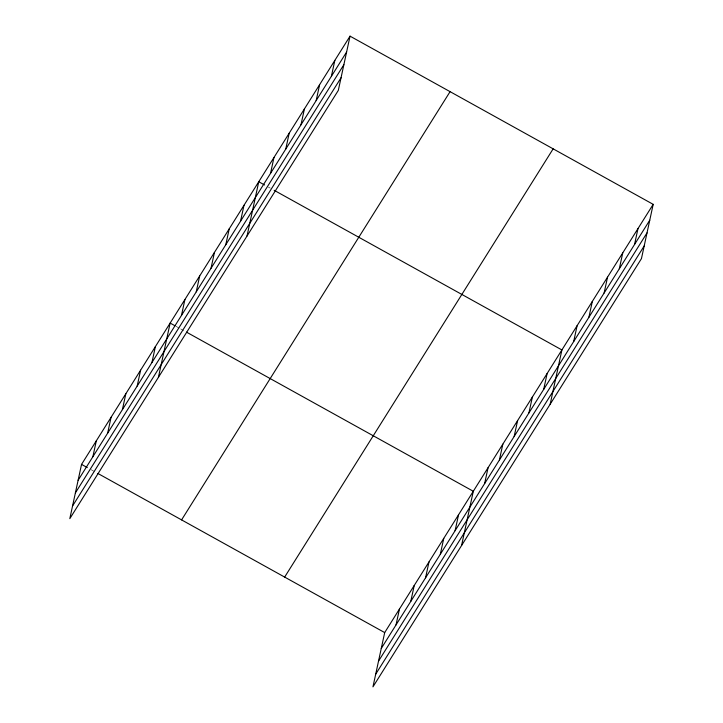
<?xml version="1.0" encoding="UTF-8"?>
<svg xmlns="http://www.w3.org/2000/svg" width="723" height="723" viewBox="0 0 723 723"><rect width="100%" height="100%" fill="white"/><g stroke="black" fill="none" stroke-linecap="round" stroke-linejoin="round"><path stroke-width="0.54" stroke-dasharray="3.62 2.71" d="M268.369 187.085L270.294 188.152M175.924 326.272L179.765 328.405M180.732 328.938L183.615 330.538M91.161 469.724L95.011 471.857"/><path stroke-width="1.08" d="M350.04 36.15L81.545 464.392L69.815 518.653L338.31 90.411L350.04 36.15L653.185 204.347L641.455 258.608L372.96 686.85L384.69 632.589L653.185 204.347M92.878 456.719L96.313 440.831M107.646 433.167L111.08 417.279M122.413 409.607L125.847 393.728M137.18 386.055L140.614 370.176M151.947 362.503L155.382 346.624M158.418 377.334L170.149 323.073L174.957 325.739M181.482 315.4L184.916 299.521M196.249 291.848L199.684 275.96M211.017 268.296L214.451 252.408M225.784 244.736L229.218 228.857M240.551 221.184L243.985 205.305M247.022 236.014L258.753 181.753L264.528 184.952M270.538 173.366L273.963 157.487M285.748 149.101L289.182 133.222M300.967 124.835L304.401 108.947M316.177 100.569L319.611 84.681M331.396 76.295L334.83 60.416M396.023 624.916L399.458 609.037M410.791 601.364L414.225 585.476M425.558 577.813L428.992 561.925M440.325 554.252L443.759 538.373M455.092 530.7L458.527 514.821M461.563 545.531L473.294 491.269L186.498 332.146M484.627 483.597L488.061 467.718M499.394 460.045L502.828 444.157M514.161 436.493L517.596 420.605M528.929 412.932L532.363 397.054M543.696 389.381L547.13 373.502M550.167 404.211L561.898 349.95L274.144 190.294M573.682 341.563L577.117 325.684M588.893 317.298L592.327 301.419M604.112 293.032L607.546 277.144M619.322 268.766L622.756 252.878M634.541 244.501L637.975 228.613M78.111 480.271L346.606 52.029M75.373 492.932L343.868 64.699M72.553 505.983L341.048 77.75M181.581 519.891L450.077 91.658M284.654 577.081L553.149 148.839M381.256 648.468L649.751 220.226M378.518 661.138L647.013 232.896M375.698 674.188L644.193 245.947M81.545 464.392L87.32 467.591M97.894 473.466L384.69 632.589"/></g></svg>
